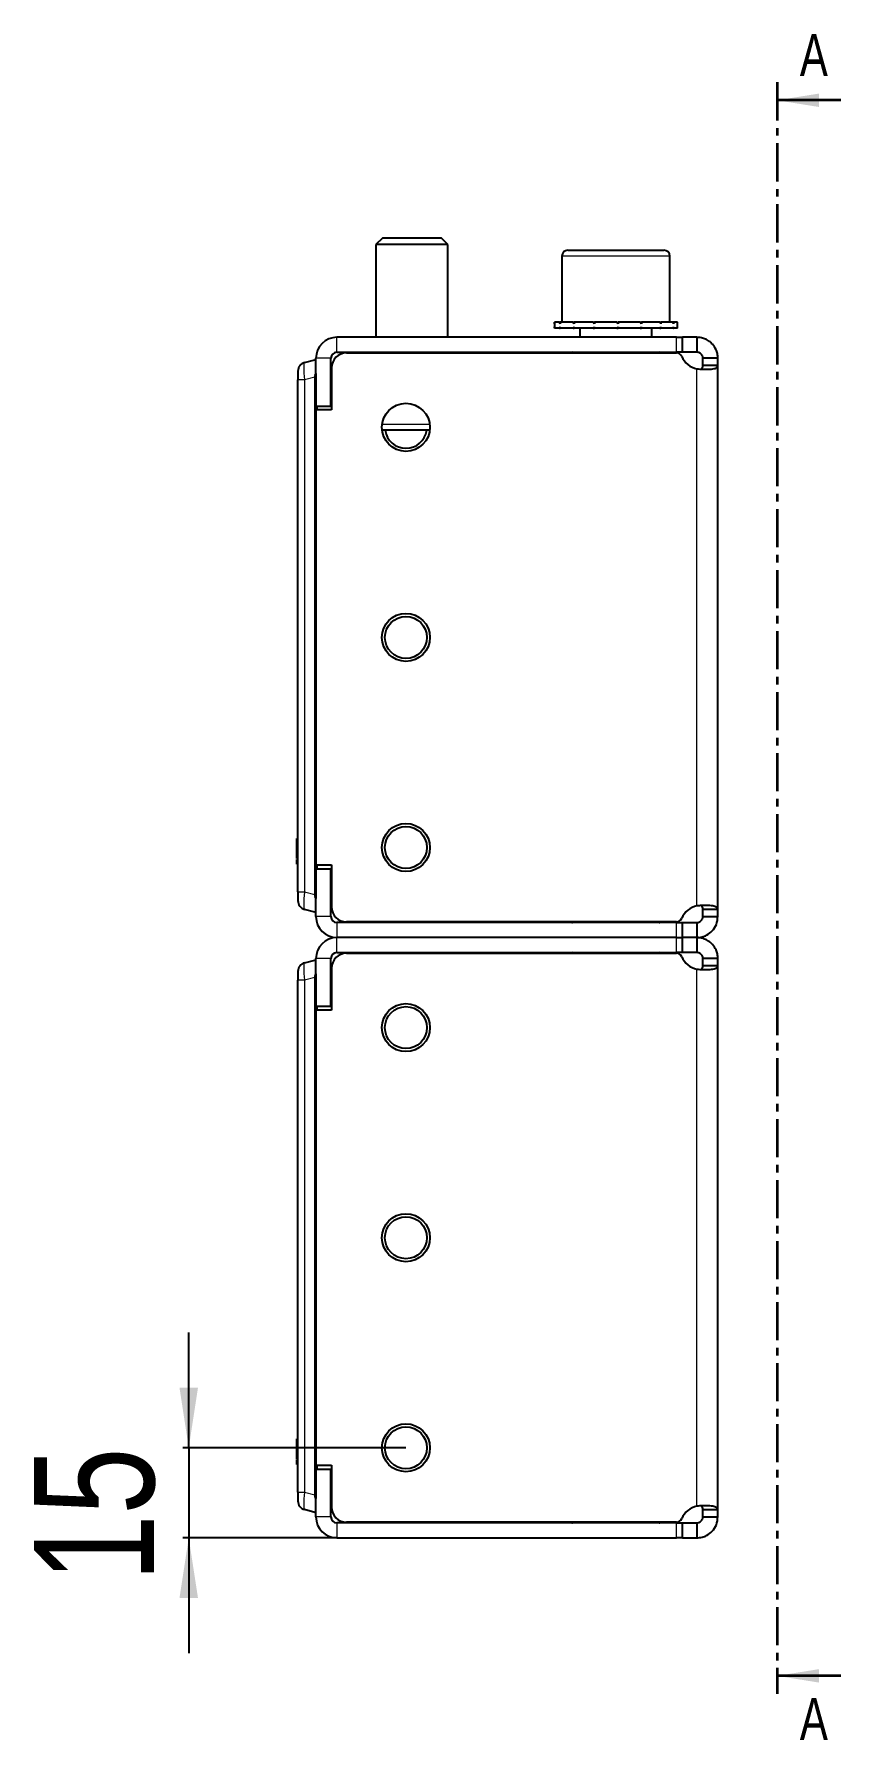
# Model space of a CAD drawing. Header units: millimetres. Extents: x 0 to 3906, y -208 to 620.
# Drawn here: x 1729.5 to 1864, y 255.7 to 539.9 of the extents above; entities that cross this region are included whole.
import ezdxf

# ---------------------------------------------------------------- set-up
doc = ezdxf.new("R2010")
doc.units = ezdxf.units.MM
doc.linetypes.add('CENTER', pattern=[10.16, 6.35, -1.27, 1.27, -1.27])
doc.layers.add('FORMAT', color=7, linetype='Continuous')
doc.styles.add('SLDTEXTSTYLE0', font='TXT', dxfattribs={"width": 0.75})
doc.dimstyles.new('SLDDIMSTYLE1', dxfattribs={"dimtxt": 20, "dimasz": 10, "dimexe": 0, "dimexo": 0.0625, "dimgap": 5, "dimtad": 2, "dimdec": 1, "dimrnd": 1e-09, "dimzin": 12, "dimdsep": 46, "dimtxsty": 'SLDTEXTSTYLE0', "dimsah": 1, "dimcen": 0.09, "dimadec": 0, "dimazin": 3, "dimtfac": 1, "dimtmove": 0, "dimatfit": 0, "dimfxl": 0, "dimfrac": 2, "dimtolj": 1, "dimtzin": 12, "dimarcsym": 0})

# ---------------------------------------------------------------- blocks, each defined once
blk = doc.blocks.new('_D_3')
at = {"layer": 'FORMAT'}
for p, q in [((1755.29, 304.39), (1755.29, 323.62)), ((1791.48, 304.39), (1754.29, 304.39)), ((1755.29, 304.39), (1755.29, 289.39)), ((1779.98, 289.39), (1754.29, 289.39)), ((1755.29, 289.39), (1755.29, 270.16))]:
    blk.add_line(p, q, dxfattribs=at)
for points in [[(1755.29, 304.39), (1756.83, 314.39), (1753.75, 314.39)], [(1755.29, 289.39), (1753.75, 279.39), (1756.83, 279.39)]]:
    blk.add_solid(points, dxfattribs=at)
at = {"layer": 'FORMAT', "insert": (1729.51, 282.11), "char_height": 20, "attachment_point": 1, "rotation": 90, "style": 'SLDTEXTSTYLE0'}
blk.add_mtext('15', dxfattribs=at)

msp = doc.modelspace()

# ---------------------------------------------------------------- linework, layer by layer
at = {"color": 7, "linetype": 'CENTER', "lineweight": 35}
msp.add_line((1853.36, 531.87), (1853.36, 263.4), dxfattribs=at)
at = {"color": 7, "linetype": 'Continuous', "lineweight": 35}
for p, q in [((1864, 528.87), (1853.36, 528.87)), ((1864, 266.4), (1853.36, 266.4))]:
    msp.add_line(p, q, dxfattribs=at)
at = {"color": 7, "linetype": 'Continuous', "lineweight": 25}
for p, q in [((1787.57, 505.89), (1786.49, 504.82)), ((1797.42, 505.89), (1787.57, 505.89)), ((1798.49, 504.82), (1797.42, 505.89)), ((1786.49, 504.82), (1786.49, 489.39)), ((1798.49, 504.82), (1786.49, 504.82)), ((1798.49, 489.39), (1798.49, 504.82)), ((1818.49, 503.89), (1834.49, 503.89)), ((1834.49, 503.89), (1834.49, 503.89)), ((1817.49, 502.89), (1817.49, 491.89)), ((1835.49, 491.89), (1835.49, 502.89)), ((1816.24, 491.89), (1816.24, 490.89)), ((1816.24, 491.89), (1816.25, 491.89)), ((1816.25, 491.89), (1816.25, 491.64)), ((1817.08, 491.89), (1816.25, 491.89)), ((1817.08, 491.89), (1817.18, 491.89)), ((1817.18, 491.89), (1817.18, 491.64)), ((1819.35, 491.89), (1817.18, 491.89)), ((1819.35, 491.89), (1819.53, 491.89)), ((1819.53, 491.89), (1819.53, 491.64)), ((1822.7, 491.89), (1819.53, 491.89)), ((1822.7, 491.89), (1822.94, 491.89)), ((1822.94, 491.89), (1822.94, 491.64)), ((1826.64, 491.89), (1822.94, 491.89)), ((1826.64, 491.89), (1826.71, 491.89)), ((1826.84, 491.89), (1826.89, 491.89)), ((1826.89, 491.89), (1826.89, 491.64)), ((1830.55, 491.89), (1826.89, 491.89)), ((1830.55, 491.89), (1830.78, 491.89)), ((1830.78, 491.89), (1830.78, 491.64)), ((1833.84, 491.89), (1830.78, 491.89)), ((1833.84, 491.89), (1834.01, 491.89)), ((1834.01, 491.89), (1834.01, 491.64)), ((1836.02, 491.89), (1834.01, 491.89)), ((1836.02, 491.89), (1836.11, 491.89)), ((1836.11, 491.89), (1836.11, 491.64)), ((1836.74, 491.89), (1836.11, 491.89)), ((1836.74, 490.89), (1836.74, 491.89)), ((1836.74, 491.89), (1836.74, 491.89)), ((1836.59, 489.39), (1779.99, 489.39)), ((1816.24, 490.89), (1816.25, 490.89)), ((1816.25, 490.89), (1816.25, 491.14)), ((1817.08, 490.89), (1816.25, 490.89)), ((1817.08, 490.89), (1817.18, 490.89)), ((1817.18, 490.89), (1817.18, 491.14)), ((1819.35, 490.89), (1817.18, 490.89)), ((1819.35, 490.89), (1819.53, 490.89)), ((1819.53, 490.89), (1819.53, 491.14)), ((1822.7, 490.89), (1819.53, 490.89)), ((1820.49, 490.89), (1820.49, 489.39)), ((1822.7, 490.89), (1822.94, 490.89)), ((1822.94, 490.89), (1822.94, 491.14)), ((1826.64, 490.89), (1822.94, 490.89)), ((1826.64, 490.89), (1826.79, 490.89)), ((1826.79, 490.89), (1826.89, 490.89)), ((1826.89, 490.89), (1826.89, 491.14)), ((1830.55, 490.89), (1826.89, 490.89)), ((1830.55, 490.89), (1830.78, 490.89)), ((1830.78, 490.89), (1830.78, 491.14)), ((1833.84, 490.89), (1830.78, 490.89)), ((1832.49, 489.39), (1832.49, 490.89)), ((1833.84, 490.89), (1834.01, 490.89)), ((1834.01, 490.89), (1834.01, 491.14)), ((1836.02, 490.89), (1834.01, 490.89)), ((1836.02, 490.89), (1836.11, 490.89)), ((1836.11, 490.89), (1836.11, 491.14)), ((1836.74, 490.89), (1836.11, 490.89)), ((1836.59, 489.39), (1837.59, 489.39)), ((1836.74, 490.89), (1836.74, 490.89)), ((1837.59, 486.89), (1837.59, 489.39)), ((1839.99, 489.39), (1837.59, 489.39)), ((1839.99, 489.39), (1839.99, 486.89)), ((1779.99, 486.89), (1836.59, 486.89)), ((1781.59, 486.79), (1836.57, 486.79)), ((1782.24, 486.89), (1782.24, 486.79)), ((1782.53, 486.89), (1782.53, 486.79)), ((1784.22, 486.89), (1784.22, 486.79)), ((1787.17, 486.89), (1787.17, 486.79)), ((1790.93, 486.89), (1790.93, 486.79)), ((1794.92, 486.89), (1794.92, 486.79)), ((1798.55, 486.89), (1798.55, 486.79)), ((1801.25, 486.89), (1801.25, 486.79)), ((1802.62, 486.89), (1802.62, 486.79)), ((1802.74, 486.79), (1802.74, 486.89)), ((1837.59, 486.89), (1836.59, 486.89)), ((1839.99, 486.89), (1837.59, 486.89)), ((1773.49, 483.74), (1773.49, 482.29)), ((1774.6, 485.19), (1776.29, 485.64)), ((1776.29, 485.64), (1776.49, 485.64)), ((1776.49, 477.94), (1776.49, 485.89)), ((1776.49, 483.37), (1776.49, 395.92)), ((1778.99, 477.94), (1778.99, 485.89)), ((1779.09, 484.29), (1779.09, 477.29)), ((1843.49, 485.89), (1840.99, 485.89)), ((1840.99, 484.67), (1840.99, 485.89)), ((1843.49, 484.67), (1840.99, 484.67)), ((1843.49, 484.67), (1843.49, 485.89)), ((1843.49, 394.11), (1843.49, 484.67)), ((1773.49, 407.84), (1773.49, 482.29)), ((1776.29, 482.74), (1776.29, 396.54)), ((1776.49, 477.94), (1778.99, 477.94)), ((1779.09, 478.87), (1778.99, 478.66)), ((1776.49, 401.49), (1776.49, 477.29)), ((1779.09, 477.29), (1776.49, 477.29)), ((1795.46, 473.89), (1787.52, 473.89)), ((1773.49, 399.64), (1773.49, 407.84)), ((1773.29, 405.9), (1773.49, 405.9)), ((1773.29, 405.55), (1773.49, 405.55)), ((1773.29, 404.82), (1773.29, 405.55)), ((1773.29, 404.82), (1773.49, 404.82)), ((1773.29, 403.87), (1773.29, 403.98)), ((1773.29, 402.42), (1773.49, 402.42)), ((1773.29, 401.88), (1773.29, 402.42)), ((1773.29, 401.88), (1773.49, 401.88)), ((1773.29, 401.59), (1773.49, 401.59)), ((1776.49, 401.49), (1779.09, 401.49)), ((1776.49, 400.84), (1778.99, 400.84)), ((1776.49, 392.89), (1776.49, 400.84)), ((1778.99, 392.89), (1778.99, 400.84)), ((1779.09, 401.49), (1779.09, 394.49)), ((1773.49, 396.99), (1773.49, 399.64)), ((1779.09, 400.41), (1778.99, 400.63)), ((1773.49, 396.99), (1773.49, 395.54)), ((1776.29, 393.64), (1774.6, 394.09)), ((1776.49, 393.64), (1776.29, 393.64)), ((1840.99, 394.11), (1843.49, 394.11)), ((1840.99, 392.89), (1840.99, 394.11)), ((1840.99, 392.89), (1843.49, 392.89)), ((1843.49, 392.89), (1843.49, 394.11)), ((1836.59, 391.89), (1779.99, 391.89)), ((1836.59, 389.39), (1779.99, 389.39)), ((1836.57, 391.99), (1781.59, 391.99)), ((1836.59, 391.89), (1837.59, 391.89)), ((1836.59, 389.39), (1837.59, 389.39)), ((1837.59, 389.39), (1837.59, 391.89)), ((1837.59, 391.89), (1839.99, 391.89)), ((1837.59, 386.89), (1837.59, 389.39)), ((1839.99, 389.39), (1837.59, 389.39)), ((1839.99, 391.89), (1839.99, 389.39)), ((1839.99, 389.39), (1839.99, 386.89)), ((1779.99, 386.89), (1836.59, 386.89)), ((1781.59, 386.79), (1836.57, 386.79)), ((1837.59, 386.89), (1836.59, 386.89)), ((1839.99, 386.89), (1837.59, 386.89)), ((1773.49, 383.74), (1773.49, 382.29)), ((1774.6, 385.19), (1776.29, 385.64)), ((1776.29, 385.64), (1776.49, 385.64)), ((1776.49, 377.94), (1776.49, 385.89)), ((1778.99, 377.94), (1778.99, 385.89)), ((1779.09, 384.29), (1779.09, 377.29)), ((1843.49, 385.89), (1840.99, 385.89)), ((1840.99, 384.67), (1840.99, 385.89)), ((1843.49, 384.67), (1840.99, 384.67)), ((1843.49, 384.67), (1843.49, 385.89)), ((1843.49, 294.11), (1843.49, 384.67)), ((1773.49, 307.84), (1773.49, 382.29)), ((1776.29, 382.74), (1776.29, 296.54)), ((1776.49, 383.37), (1776.49, 295.92)), ((1776.49, 377.94), (1778.99, 377.94)), ((1779.09, 378.87), (1778.99, 378.66)), ((1776.49, 301.49), (1776.49, 377.29)), ((1779.09, 377.29), (1776.49, 377.29)), ((1773.49, 299.64), (1773.49, 307.84)), ((1773.29, 305.9), (1773.49, 305.9)), ((1773.29, 305.55), (1773.49, 305.55)), ((1773.29, 304.82), (1773.29, 305.55)), ((1773.29, 304.82), (1773.49, 304.82)), ((1773.29, 303.87), (1773.29, 303.98)), ((1773.29, 302.42), (1773.49, 302.42)), ((1773.29, 301.88), (1773.29, 302.42)), ((1773.29, 301.88), (1773.49, 301.88)), ((1773.29, 301.59), (1773.49, 301.59)), ((1776.49, 301.49), (1779.09, 301.49)), ((1779.09, 301.49), (1779.09, 294.49)), ((1773.49, 296.99), (1773.49, 299.64)), ((1776.49, 300.84), (1778.99, 300.84)), ((1776.49, 292.89), (1776.49, 300.84)), ((1778.99, 292.89), (1778.99, 300.84)), ((1779.09, 300.41), (1778.99, 300.63)), ((1773.49, 296.99), (1773.49, 295.54)), ((1776.29, 293.64), (1774.6, 294.09)), ((1776.49, 293.64), (1776.29, 293.64)), ((1840.99, 294.11), (1843.49, 294.11)), ((1840.99, 292.89), (1840.99, 294.11)), ((1840.99, 292.89), (1843.49, 292.89)), ((1843.49, 292.89), (1843.49, 294.11)), ((1836.59, 291.89), (1779.99, 291.89)), ((1836.57, 291.99), (1781.59, 291.99)), ((1836.59, 291.89), (1837.59, 291.89)), ((1837.59, 289.39), (1837.59, 291.89)), ((1837.59, 291.89), (1839.99, 291.89)), ((1839.99, 291.89), (1839.99, 289.39)), ((1779.99, 289.39), (1836.59, 289.39)), ((1837.59, 289.39), (1836.59, 289.39)), ((1837.59, 289.39), (1839.99, 289.39))]:
    msp.add_line(p, q, dxfattribs=at)
at = {"color": 8, "linetype": 'Continuous', "lineweight": 18}
for p, q in [((1835.49, 502.89), (1817.49, 502.89)), ((1779.99, 486.89), (1779.99, 489.39)), ((1836.59, 486.89), (1836.59, 489.39)), ((1778.99, 485.89), (1776.49, 485.89)), ((1839.99, 394.67), (1839.99, 484.12)), ((1774.6, 482.29), (1773.49, 482.29)), ((1776.29, 482.74), (1774.6, 482.29)), ((1774.6, 482.29), (1774.6, 396.99)), ((1776.69, 477.94), (1776.69, 477.29)), ((1787.52, 474.89), (1795.46, 474.89)), ((1773.29, 403.7), (1773.49, 403.7)), ((1776.69, 401.49), (1776.69, 400.84)), ((1773.49, 396.99), (1774.6, 396.99)), ((1774.6, 396.99), (1776.29, 396.54)), ((1778.99, 392.89), (1776.49, 392.89)), ((1779.99, 391.89), (1779.99, 389.39)), ((1779.99, 386.89), (1779.99, 389.39)), ((1836.59, 389.39), (1836.59, 391.89)), ((1836.59, 386.89), (1836.59, 389.39)), ((1778.99, 385.89), (1776.49, 385.89)), ((1839.99, 294.67), (1839.99, 384.12)), ((1774.6, 382.29), (1773.49, 382.29)), ((1776.29, 382.74), (1774.6, 382.29)), ((1774.6, 382.29), (1774.6, 296.99)), ((1776.69, 377.94), (1776.69, 377.29)), ((1773.29, 303.7), (1773.49, 303.7)), ((1776.69, 301.49), (1776.69, 300.84)), ((1773.49, 296.99), (1774.6, 296.99)), ((1774.6, 296.99), (1776.29, 296.54)), ((1778.99, 292.89), (1776.49, 292.89)), ((1779.99, 291.89), (1779.99, 289.39)), ((1836.59, 289.39), (1836.59, 291.89))]:
    msp.add_line(p, q, dxfattribs=at)
at = {"color": 7, "linetype": 'Continuous', "lineweight": 25}
for centre, radius in [((1791.49, 474.39), 4), ((1791.49, 439.39), 4), ((1791.49, 439.39), 3.5), ((1791.49, 404.39), 4), ((1791.49, 404.39), 3.5), ((1791.49, 374.39), 4), ((1791.49, 374.39), 3.5), ((1791.49, 339.39), 4), ((1791.49, 339.39), 3.5), ((1791.49, 304.39), 4), ((1791.49, 304.39), 3.5)]:
    msp.add_circle(centre, radius, dxfattribs=at)
for centre, radius, start, end in [((1818.49, 502.89), 1, 90, 180), ((1834.49, 502.89), 1, 0, 90), ((1779.99, 485.89), 3.5, 90, 180), ((1779.99, 485.89), 1, 90, 180), ((1781.59, 484.29), 2.5, 90, 180), ((1819.14, 486.54), 0.35, 45.5847, 90), ((1833.84, 486.54), 0.35, 90, 134.4153), ((1836.57, 485.79), 1, 22.8854, 90), ((1840.71, 487.54), 3.5, 202.8854, 258.1052), ((1774.99, 483.74), 1.5, 105, 180), ((1791.49, 474.39), 3.5, 188.2132, 351.7868), ((1774.99, 395.54), 1.5, 180, 255), ((1779.99, 392.89), 3.5, 180, 270), ((1779.99, 392.89), 1, 180, 270), ((1781.59, 394.49), 2.5, 180, 270), ((1836.57, 392.99), 1, 270, 337.1146), ((1840.71, 391.24), 3.5, 101.8948, 157.1146), ((1779.99, 385.89), 3.5, 90, 180), ((1819.14, 392.24), 0.35, 270, 314.4153), ((1833.84, 392.24), 0.35, 225.5847, 270), ((1779.99, 385.89), 1, 90, 180), ((1781.59, 384.29), 2.5, 90, 180), ((1819.14, 386.54), 0.35, 45.5847, 90), ((1833.84, 386.54), 0.35, 90, 134.4153), ((1836.57, 385.79), 1, 22.8854, 90), ((1774.99, 383.74), 1.5, 105, 180), ((1840.71, 387.54), 3.5, 202.8854, 258.1052), ((1774.99, 295.54), 1.5, 180, 255), ((1779.99, 292.89), 3.5, 180, 270), ((1779.99, 292.89), 1, 180, 270), ((1781.59, 294.49), 2.5, 180, 270), ((1840.71, 291.24), 3.5, 101.8948, 157.1146), ((1819.14, 292.24), 0.35, 270, 314.4153), ((1833.84, 292.24), 0.35, 225.5847, 270), ((1836.57, 292.99), 1, 270, 337.1146)]:
    msp.add_arc(centre, radius, start, end, dxfattribs=at)
at = {"color": 8, "linetype": 'Continuous', "lineweight": 18}
for centre, major_axis, start_param, end_param in [((1774.99, 482.19), (-0.38, 3), 0.016741, 1.520499), ((1774.99, 397.1), (0.38, 3), 1.621093, 3.124852), ((1774.99, 382.19), (-0.38, 3), 0.016741, 1.520499), ((1774.99, 297.1), (0.38, 3), 1.621093, 3.124852)]:
    msp.add_ellipse(centre, major_axis=major_axis, ratio=0.123038, start_param=start_param, end_param=end_param, dxfattribs=at)
at = {"color": 7, "linetype": 'Continuous', "lineweight": 25}
for centre, major_axis, start_param, end_param in [((1787.88, 485.64), (-11.57, -3.1), 6.030113, 6.216148), ((1787.88, 393.64), (-11.57, 3.1), 0.067037, 0.253072), ((1787.88, 385.64), (-11.57, -3.1), 6.030113, 6.216148), ((1787.88, 293.64), (-11.57, 3.1), 0.067037, 0.253072)]:
    msp.add_ellipse(centre, major_axis=major_axis, ratio=0.250563, start_param=start_param, end_param=end_param, dxfattribs=at)
for points, knots in [([(1816.25, 491.64), (1816.25, 491.68), (1816.25, 491.75), (1816.24, 491.83), (1816.24, 491.87), (1816.24, 491.89)], [0, 0, 0, 0, 0.499981, 0.749988, 1, 1, 1, 1]), ([(1817.18, 491.64), (1817.16, 491.68), (1817.14, 491.75), (1817.1, 491.83), (1817.09, 491.87), (1817.08, 491.89)], [0, 0, 0, 0, 0.499981, 0.749988, 1, 1, 1, 1]), ([(1819.53, 491.64), (1819.5, 491.68), (1819.45, 491.75), (1819.39, 491.83), (1819.36, 491.87), (1819.35, 491.89)], [0, 0, 0, 0, 0.499981, 0.749988, 1, 1, 1, 1]), ([(1822.94, 491.64), (1822.9, 491.68), (1822.84, 491.75), (1822.76, 491.83), (1822.72, 491.87), (1822.7, 491.89)], [0, 0, 0, 0, 0.499981, 0.749988, 1, 1, 1, 1]), ([(1826.89, 491.64), (1826.85, 491.68), (1826.78, 491.75), (1826.7, 491.83), (1826.66, 491.87), (1826.64, 491.89)], [0, 0, 0, 0, 0.4999808, 0.7499881, 1, 1, 1, 1]), ([(1826.89, 491.64), (1826.87, 491.71), (1826.84, 491.84), (1826.8, 491.88), (1826.79, 491.89)], [0, 0, 0, 0, 0.561794, 1, 1, 1, 1]), ([(1830.78, 491.64), (1830.74, 491.68), (1830.68, 491.75), (1830.61, 491.83), (1830.57, 491.87), (1830.55, 491.89)], [0, 0, 0, 0, 0.499981, 0.749988, 1, 1, 1, 1]), ([(1834.01, 491.64), (1833.99, 491.68), (1833.94, 491.75), (1833.89, 491.83), (1833.86, 491.87), (1833.84, 491.89)], [0, 0, 0, 0, 0.499981, 0.749988, 1, 1, 1, 1]), ([(1836.11, 491.64), (1836.09, 491.68), (1836.07, 491.75), (1836.04, 491.83), (1836.02, 491.87), (1836.02, 491.89)], [0, 0, 0, 0, 0.499981, 0.749988, 1, 1, 1, 1]), ([(1816.24, 490.89), (1816.24, 490.91), (1816.24, 490.95), (1816.25, 491.04), (1816.25, 491.1), (1816.25, 491.14)], [0, 0, 0, 0, 0.25014, 0.50028, 1, 1, 1, 1]), ([(1817.08, 490.89), (1817.09, 490.91), (1817.1, 490.95), (1817.14, 491.04), (1817.16, 491.1), (1817.18, 491.14)], [0, 0, 0, 0, 0.25014, 0.50028, 1, 1, 1, 1]), ([(1819.35, 490.89), (1819.36, 490.91), (1819.39, 490.95), (1819.45, 491.04), (1819.5, 491.1), (1819.53, 491.14)], [0, 0, 0, 0, 0.25014, 0.50028, 1, 1, 1, 1]), ([(1822.7, 490.89), (1822.72, 490.91), (1822.76, 490.95), (1822.84, 491.04), (1822.9, 491.1), (1822.94, 491.14)], [0, 0, 0, 0, 0.25014, 0.50028, 1, 1, 1, 1]), ([(1826.64, 490.89), (1826.66, 490.91), (1826.7, 490.95), (1826.78, 491.04), (1826.85, 491.1), (1826.89, 491.14)], [0, 0, 0, 0, 0.25014, 0.50028, 1, 1, 1, 1]), ([(1826.89, 491.14), (1826.87, 491.07), (1826.84, 490.94), (1826.8, 490.91), (1826.79, 490.89)], [0, 0, 0, 0, 0.561794, 1, 1, 1, 1]), ([(1830.55, 490.89), (1830.57, 490.91), (1830.61, 490.95), (1830.68, 491.04), (1830.74, 491.1), (1830.78, 491.14)], [0, 0, 0, 0, 0.25014, 0.50028, 1, 1, 1, 1]), ([(1833.84, 490.89), (1833.86, 490.91), (1833.89, 490.95), (1833.94, 491.04), (1833.99, 491.1), (1834.01, 491.14)], [0, 0, 0, 0, 0.25014, 0.50028, 1, 1, 1, 1]), ([(1836.02, 490.89), (1836.02, 490.91), (1836.04, 490.95), (1836.07, 491.04), (1836.09, 491.1), (1836.11, 491.14)], [0, 0, 0, 0, 0.25014, 0.50028, 1, 1, 1, 1]), ([(1843.49, 485.89), (1843.48, 486.15), (1843.44, 486.64), (1843.16, 487.46), (1842.7, 488.17), (1842.07, 488.74), (1841.45, 489.1), (1840.75, 489.34), (1840.25, 489.37), (1839.99, 489.39)], [0, 0, 0, 0, 0.144067, 0.271276, 0.474907, 0.597997, 0.726338, 0.860245, 1, 1, 1, 1]), ([(1782.5, 486.79), (1782.5, 486.8), (1782.49, 486.84), (1782.48, 486.87), (1782.48, 486.89)], [0, 0, 0, 0, 0.374848, 1, 1, 1, 1]), ([(1784.13, 486.79), (1784.13, 486.8), (1784.11, 486.84), (1784.09, 486.87), (1784.08, 486.89)], [0, 0, 0, 0, 0.374848, 1, 1, 1, 1]), ([(1787.04, 486.79), (1787.03, 486.8), (1787, 486.84), (1786.97, 486.87), (1786.96, 486.89)], [0, 0, 0, 0, 0.374848, 1, 1, 1, 1]), ([(1790.78, 486.79), (1790.77, 486.8), (1790.73, 486.84), (1790.7, 486.87), (1790.68, 486.89)], [0, 0, 0, 0, 0.374848, 1, 1, 1, 1]), ([(1794.78, 486.79), (1794.76, 486.8), (1794.73, 486.84), (1794.7, 486.87), (1794.68, 486.89)], [0, 0, 0, 0, 0.374848, 1, 1, 1, 1]), ([(1798.43, 486.79), (1798.42, 486.8), (1798.39, 486.84), (1798.36, 486.87), (1798.34, 486.89)], [0, 0, 0, 0, 0.374848, 1, 1, 1, 1]), ([(1801.17, 486.79), (1801.17, 486.8), (1801.15, 486.84), (1801.13, 486.87), (1801.12, 486.89)], [0, 0, 0, 0, 0.374848, 1, 1, 1, 1]), ([(1802.6, 486.79), (1802.6, 486.8), (1802.59, 486.84), (1802.58, 486.87), (1802.58, 486.89)], [0, 0, 0, 0, 0.374848, 1, 1, 1, 1]), ([(1840.99, 485.89), (1840.98, 486.03), (1840.96, 486.22), (1840.83, 486.44), (1840.72, 486.58), (1840.59, 486.7), (1840.41, 486.81), (1840.2, 486.88), (1840.06, 486.89), (1839.99, 486.89)], [0, 0, 0, 0, 0.2941026, 0.4063735, 0.4970139, 0.6118531, 0.7316911, 0.860101, 1, 1, 1, 1]), ([(1839.99, 484.12), (1840.31, 484.1), (1840.9, 484.07), (1841.84, 484.06), (1842.71, 484.1), (1843.37, 484.31), (1843.45, 484.55), (1843.49, 484.67)], [0, 0, 0, 0, 0.17084, 0.319217, 0.548103, 0.767822, 1, 1, 1, 1]), ([(1840.46, 484.07), (1840.47, 484.07), (1840.53, 484.06), (1840.64, 484.08), (1840.77, 484.12), (1840.86, 484.21), (1840.97, 484.38), (1840.98, 484.55), (1840.99, 484.67)], [0, 0, 0, 0, 0.0104995, 0.1675947, 0.3010267, 0.4506494, 0.615637, 1, 1, 1, 1]), ([(1773.29, 405.55), (1773.29, 405.66), (1773.29, 405.86), (1773.29, 405.89), (1773.29, 405.9)], [0, 0, 0, 0, 0.5368, 1, 1, 1, 1]), ([(1773.29, 403.7), (1773.29, 403.86), (1773.29, 404.2), (1773.29, 404.62), (1773.29, 404.8), (1773.29, 404.89)], [0, 0, 0, 0, 0.346986, 0.702168, 1, 1, 1, 1]), ([(1773.29, 402.54), (1773.29, 402.57), (1773.29, 402.7), (1773.29, 403.11), (1773.29, 403.5), (1773.29, 403.7)], [0, 0, 0, 0, 0.136302, 0.576865, 1, 1, 1, 1]), ([(1773.29, 401.59), (1773.29, 401.6), (1773.29, 401.63), (1773.29, 401.8), (1773.29, 401.88)], [0, 0, 0, 0, 0.577653, 1, 1, 1, 1]), ([(1843.49, 394.11), (1843.44, 394.24), (1843.35, 394.46), (1842.78, 394.65), (1842.18, 394.72), (1841.55, 394.74), (1840.81, 394.73), (1840.27, 394.69), (1839.99, 394.67)], [0, 0, 0, 0, 0.254149, 0.448213, 0.574908, 0.708872, 0.850468, 1, 1, 1, 1]), ([(1839.99, 391.89), (1840.08, 391.9), (1840.23, 391.91), (1840.44, 391.99), (1840.6, 392.09), (1840.74, 392.22), (1840.84, 392.36), (1840.96, 392.59), (1840.98, 392.77), (1840.99, 392.89)], [0, 0, 0, 0, 0.156786, 0.290809, 0.403501, 0.497298, 0.607133, 0.726181, 1, 1, 1, 1]), ([(1839.99, 389.39), (1840.29, 389.41), (1840.84, 389.45), (1841.74, 389.81), (1842.62, 390.47), (1843.35, 391.58), (1843.44, 392.45), (1843.49, 392.89)], [0, 0, 0, 0, 0.16069, 0.301312, 0.521951, 0.753573, 1, 1, 1, 1]), ([(1840.99, 394.11), (1840.98, 394.23), (1840.96, 394.44), (1840.81, 394.65), (1840.67, 394.69), (1840.63, 394.71)], [0, 0, 0, 0, 0.488232, 0.819706, 1, 1, 1, 1]), ([(1843.49, 385.89), (1843.48, 386.15), (1843.44, 386.64), (1843.16, 387.46), (1842.7, 388.17), (1842.07, 388.74), (1841.45, 389.1), (1840.75, 389.34), (1840.25, 389.37), (1839.99, 389.39)], [0, 0, 0, 0, 0.144067, 0.271276, 0.474907, 0.597997, 0.726338, 0.860245, 1, 1, 1, 1]), ([(1840.99, 385.89), (1840.98, 386.03), (1840.96, 386.22), (1840.83, 386.44), (1840.72, 386.58), (1840.59, 386.7), (1840.41, 386.81), (1840.2, 386.88), (1840.06, 386.89), (1839.99, 386.89)], [0, 0, 0, 0, 0.294103, 0.406373, 0.497014, 0.611853, 0.731691, 0.860101, 1, 1, 1, 1]), ([(1839.99, 384.12), (1840.31, 384.1), (1840.9, 384.07), (1841.84, 384.06), (1842.71, 384.1), (1843.37, 384.31), (1843.45, 384.55), (1843.49, 384.67)], [0, 0, 0, 0, 0.17084, 0.319217, 0.548103, 0.767822, 1, 1, 1, 1]), ([(1840.46, 384.07), (1840.47, 384.07), (1840.53, 384.06), (1840.64, 384.08), (1840.77, 384.12), (1840.86, 384.21), (1840.97, 384.38), (1840.98, 384.55), (1840.99, 384.67)], [0, 0, 0, 0, 0.010499, 0.167595, 0.301027, 0.450649, 0.615637, 1, 1, 1, 1]), ([(1773.29, 305.55), (1773.29, 305.66), (1773.29, 305.86), (1773.29, 305.89), (1773.29, 305.9)], [0, 0, 0, 0, 0.5368, 1, 1, 1, 1]), ([(1773.29, 303.7), (1773.29, 303.86), (1773.29, 304.2), (1773.29, 304.62), (1773.29, 304.8), (1773.29, 304.89)], [0, 0, 0, 0, 0.346986, 0.702168, 1, 1, 1, 1]), ([(1773.29, 302.54), (1773.29, 302.57), (1773.29, 302.7), (1773.29, 303.11), (1773.29, 303.5), (1773.29, 303.7)], [0, 0, 0, 0, 0.1363018, 0.576865, 1, 1, 1, 1]), ([(1773.29, 301.59), (1773.29, 301.6), (1773.29, 301.63), (1773.29, 301.8), (1773.29, 301.88)], [0, 0, 0, 0, 0.5776526, 1, 1, 1, 1]), ([(1843.49, 294.11), (1843.44, 294.24), (1843.35, 294.46), (1842.78, 294.65), (1842.18, 294.72), (1841.55, 294.74), (1840.81, 294.73), (1840.27, 294.69), (1839.99, 294.67)], [0, 0, 0, 0, 0.254149, 0.448213, 0.574908, 0.708872, 0.850468, 1, 1, 1, 1]), ([(1839.99, 291.89), (1840.08, 291.9), (1840.23, 291.91), (1840.44, 291.99), (1840.6, 292.09), (1840.74, 292.22), (1840.84, 292.36), (1840.96, 292.59), (1840.98, 292.77), (1840.99, 292.89)], [0, 0, 0, 0, 0.156786, 0.290809, 0.403501, 0.497298, 0.607133, 0.726181, 1, 1, 1, 1]), ([(1839.99, 289.39), (1840.29, 289.41), (1840.84, 289.45), (1841.74, 289.81), (1842.62, 290.47), (1843.35, 291.58), (1843.44, 292.45), (1843.49, 292.89)], [0, 0, 0, 0, 0.16069, 0.301312, 0.521951, 0.753573, 1, 1, 1, 1]), ([(1840.99, 294.11), (1840.98, 294.23), (1840.96, 294.44), (1840.81, 294.65), (1840.67, 294.69), (1840.63, 294.71)], [0, 0, 0, 0, 0.488232, 0.819706, 1, 1, 1, 1])]:
    msp.add_open_spline(points, degree=3, knots=knots, dxfattribs=at)
at = {"color": 7, "linetype": 'Continuous', "lineweight": 35}
for points in [[(1853.36, 528.87), (1860.36, 527.75), (1860.36, 529.99)], [(1853.36, 266.4), (1860.36, 265.28), (1860.36, 267.52)]]:
    msp.add_solid(points, dxfattribs=at)

# ---------------------------------------------------------------- texts
at = {"color": 7, "linetype": 'Continuous', "char_height": 7, "attachment_point": 1, "style": 'SLDTEXTSTYLE0'}
for insert in [(1857.15, 539.89), (1857.15, 262.73)]:
    msp.add_mtext('A', dxfattribs=dict(at, insert=insert))

# ---------------------------------------------------------------- dimensions: what is measured, and where the dimension line sits
at = {"layer": 'FORMAT'}
dim = msp.add_linear_dim(base=(1755.29, 289.39), p1=(1791.49, 304.39), p2=(1779.99, 289.39), angle=90, dimstyle='SLDDIMSTYLE1', dxfattribs=at)
dim.commit()
dim.dimension.update_dxf_attribs({"geometry": '_D_3', "text_midpoint": (1755.29, 296.89), "dimtype": 160})

doc.saveas('drawing.dxf')
